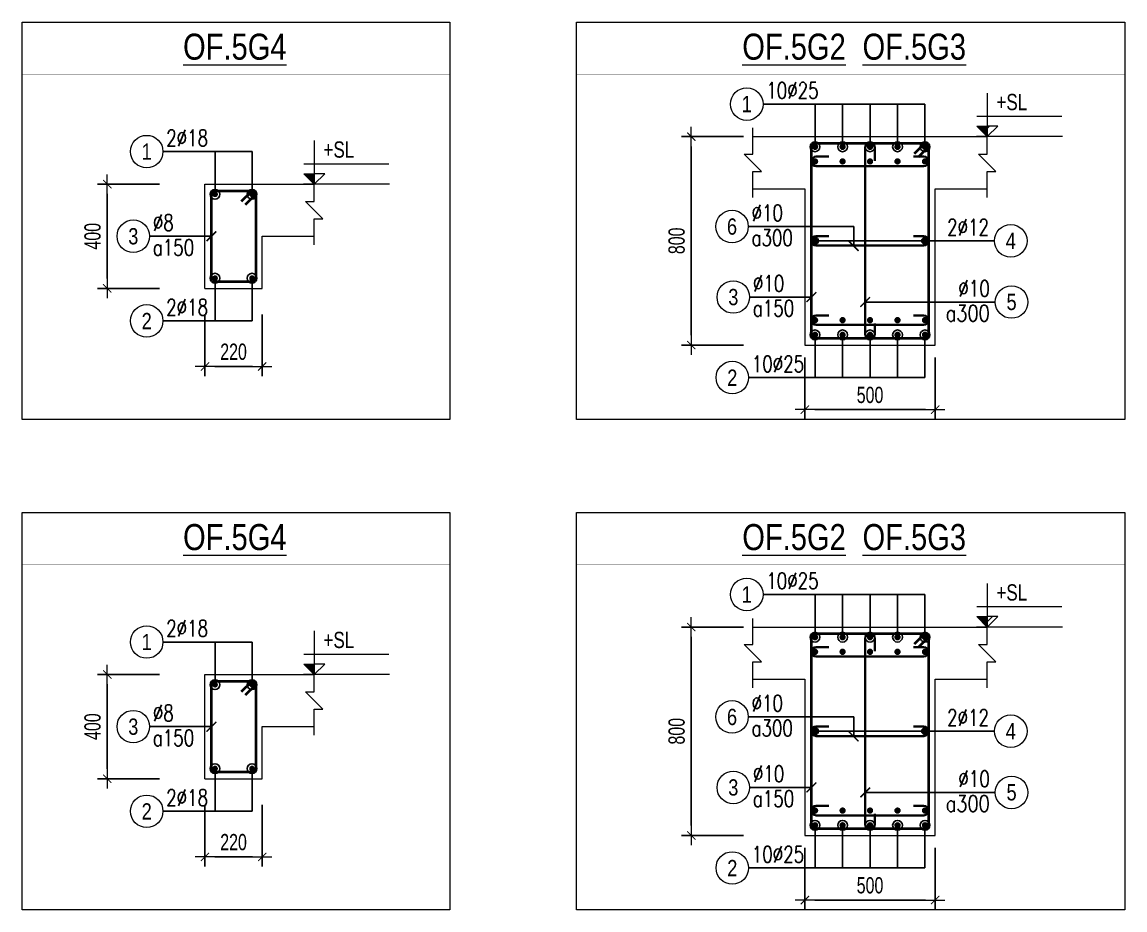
# Model space of a CAD drawing. Header units: millimetres. Extents: x 0 to 256521, y -18667 to 27271.
# Drawn here: x 233974 to 238209, y 3105 to 6514 of the extents above; entities that cross this region are included whole.
import ezdxf
from ezdxf.enums import TextEntityAlignment as Align

# ---------------------------------------------------------------- set-up
doc = ezdxf.new("R2010")
doc.units = ezdxf.units.MM
doc.layers.get('0').update_dxf_attribs({"lineweight": 20})
doc.layers.get('Defpoints').update_dxf_attribs({"color": 151, "lineweight": 9})
for name, color, linetype, lineweight in [('NDC_S_ANNO', 7, 'Continuous', 20), ('NDC_S_CONTINUOUS', 3, 'Continuous', 20), ('NDC_S_DIM', 1, 'Continuous', 15), ('NDC_S_REBAR', 4, 'Continuous', 35), ('NDC_S_STIRRUP', 4, 'Continuous', 40), ('NDC_S_TEXT SYMBOL', 7, 'Continuous', 20), ('NDC_S_THIN LINE', 8, 'Continuous', 9), ('NDC_S_VN TEXT', 7, 'Continuous', 20), ('NDC_Table', 3, 'Continuous', 20)]:
    doc.layers.add(name, color=color, linetype=linetype, lineweight=lineweight)
doc.styles.add('ARIAL', font='arial.ttf', dxfattribs={"width": 0.8})
doc.styles.add('NDC_ANNO', font='', dxfattribs={"width": 0.8})
doc.styles.add('NDC_DIM', font='', dxfattribs={"width": 0.75})
doc.styles.add('NDC_EN TXT', font='romans.shx', dxfattribs={"width": 0.8})
doc.styles.get('NDC_ANNO').set_extended_font_data('Dotum')
doc.styles.get('NDC_DIM').set_extended_font_data('Dotum')
doc.dimstyles.new('NDC_dim_25', dxfattribs={"dimscale": 25, "dimtxt": 2.5, "dimasz": 1.5, "dimexe": 1.5, "dimexo": 2.5, "dimgap": 1, "dimtad": 1, "dimdec": 0, "dimzin": 0, "dimdsep": 46, "dimtxsty": 'NDC_DIM', "dimblk": 'DIMMARK', "dimcen": 0.09, "dimdle": 1.2, "dimclrd": 1, "dimclre": 1, "dimclrt": 3, "dimadec": 0, "dimazin": 0, "dimtfac": 1, "dimtdec": 0, "dimtix": 1, "dimtofl": 0, "dimtmove": 0, "dimatfit": 3, "dimfxl": 8, "dimfxlon": 1, "dimtolj": 1, "dimtzin": 0, "dimarcsym": 0})

# ---------------------------------------------------------------- blocks, each defined once
blk = doc.blocks.new('kata_block_TD')
at = {"color": 6, "linetype": 'ByBlock', "lineweight": -2, "style": 'ARIAL', "width": 0.8}
blk.add_attdef('SECTDET2', text='', height=5, dxfattribs=at).set_placement((0, 7.970649532882817), align=Align.CENTER)
at = {"color": 0, "linetype": 'ByBlock', "lineweight": -2, "style": 'ARIAL', "width": 0.8}
blk.add_attdef('SECTDET1', text='', height=5, dxfattribs=at).set_placement((0, 1.470649532882817), align=Align.CENTER)
at = {"color": 3, "lineweight": 25, "style": 'ARIAL', "width": 0.8}
blk.add_attdef('SSCALE', text='', height=2.5, dxfattribs=at).set_placement((0, -3.998868953555331), align=Align.CENTER)
blk = doc.blocks.new('kata_block_CT')
at = {"layer": 'NDC_S_ANNO'}
blk.add_hatch(color=3, dxfattribs=at).paths.add_polyline_path([(0, 1.596954857557648), (-1.612010908633238, 1.596954857557648), (0, 0)])
at = {"layer": 'NDC_S_ANNO', "ltscale": 50}
h = blk.add_hatch(dxfattribs=at)
h.set_pattern_fill('ANSI31', color=256, scale=1.406250541793835, style=0)
h.set_pattern_definition([(45.00000000000001, (0, 5.456968210637569e-12), (-3.157122508925224, 3.157122508925225), [])])
h.paths.add_polyline_path([(0, 1.596954857557648), (0, 0), (1.612010908924276, 1.596954857557648)])
for p, q in [((-1.592704896858777, 3.140833880479477), (11.46947077315417, 3.140833880479477)), ((11.56125648126181, 5.456968210637569e-12), (-1.63869572513795, 5.456968210637569e-12))]:
    blk.add_line(p, q, dxfattribs=at)
for points in [[(0, 6.69495074864426), (0, 0)], [(0, 0), (-1.612010908924276, 1.596954857557648), (0, 1.596954857557648)], [(0, 0), (1.612010908924276, 1.596954857557648), (0, 1.596954857557648)]]:
    blk.add_lwpolyline(points, dxfattribs=at)
at = {"layer": 'NDC_S_ANNO', "color": 8, "ltscale": 50}
blk.add_lwpolyline([(0, 0), (-1.612010908633238, 1.596954857557648), (0, 1.596954857557648)], dxfattribs=at)
at = {"layer": 'NDC_S_TEXT SYMBOL', "color": 3, "style": 'NDC_ANNO', "width": 0.8}
blk.add_attdef('CT', (1.409564409346785, 4.068271311703938), '', height=2.5, dxfattribs=at)
blk = doc.blocks.new('DIMMARK')
at = {"layer": 'NDC_S_DIM', "color": 1}
blk.add_line((-1.5, 0), (1, 0), dxfattribs=at)
at = {"layer": 'NDC_S_DIM', "color": 2, "const_width": 0.1}
blk.add_lwpolyline([(-0.4242640687119285, -0.4242640687119285), (0.4242640687119285, 0.4242640687119285)], dxfattribs=at)
blk = doc.blocks.new('*D318')
at = {"layer": 'Defpoints', "color": 0, "transparency": 16777216}
for p in [(234676.1100137378, 5491.513266220688), (234896.1100137378, 5491.513266220688), (234896.1100137378, 5191.513266220688)]:
    blk.add_point(p, dxfattribs=at)
at = {"layer": 'NDC_S_DIM', "color": 1, "lineweight": -2, "transparency": 16777216}
for p, q in [((234676.1100137378, 5391.513266220688), (234676.1100137378, 5154.013266220688)), ((234896.1100137378, 5391.513266220688), (234896.1100137378, 5154.013266220688)), ((234713.6100137378, 5191.513266220688), (234858.6100137378, 5191.513266220688))]:
    blk.add_line(p, q, dxfattribs=at)
at = {"layer": 'NDC_S_DIM', "color": 1, "lineweight": -2, "transparency": 16777216, "xscale": 37.5, "yscale": 37.5, "zscale": 37.5, "rotation": 180}
blk.add_blockref('DIMMARK', (234676.1100137378, 5191.513266220688), dxfattribs=at)
at = {"layer": 'NDC_S_DIM', "color": 1, "lineweight": -2, "transparency": 16777216, "xscale": 37.5, "yscale": 37.5, "zscale": 37.5}
blk.add_blockref('DIMMARK', (234896.1100137378, 5191.513266220688), dxfattribs=at)
at = {"layer": 'NDC_S_DIM', "color": 3, "transparency": 16777216, "insert": (234786.1100137378, 5247.80566784891), "char_height": 62.5, "attachment_point": 5, "style": 'NDC_DIM'}
blk.add_mtext('\\A1;220', dxfattribs=at)
blk = doc.blocks.new('*D319')
at = {"layer": 'Defpoints', "color": 0, "transparency": 16777216}
for p in [(234676.1100137379, 5891.51326622069), (234301.110013739, 5491.51326622069), (234676.1100137379, 5491.51326622069)]:
    blk.add_point(p, dxfattribs=at)
at = {"layer": 'NDC_S_DIM', "color": 1, "lineweight": -2, "transparency": 16777216}
for p, q in [((234501.110013739, 5891.51326622069), (234263.610013739, 5891.51326622069)), ((234301.110013739, 5854.01326622069), (234301.110013739, 5529.01326622069)), ((234501.110013739, 5491.51326622069), (234263.610013739, 5491.51326622069))]:
    blk.add_line(p, q, dxfattribs=at)
at = {"layer": 'NDC_S_DIM', "color": 1, "lineweight": -2, "transparency": 16777216, "xscale": 37.5, "yscale": 37.5, "zscale": 37.5}
for p, rotation in [((234301.110013739, 5891.51326622069), 90), ((234301.110013739, 5491.51326622069), 270)]:
    blk.add_blockref('DIMMARK', p, dxfattribs=dict(at, rotation=rotation))
at = {"layer": 'NDC_S_DIM', "color": 3, "transparency": 16777216, "insert": (234244.8176121108, 5691.513266220622), "char_height": 62.5, "attachment_point": 5, "rotation": 90, "style": 'NDC_DIM'}
blk.add_mtext('\\A1;400', dxfattribs=at)
blk = doc.blocks.new('kata_block_THEP')
at = {"layer": 'NDC_S_REBAR', "color": 0}
for p, q in [((-0.5, 0), (0.5, 0)), ((-0.3535533905960619, 0.353553390592424), (0.3535533905960619, -0.353553390592424)), ((0.3535533905960619, 0.353553390592424), (-0.3535533905960619, -0.353553390592424)), ((0, 0.5), (0, -0.5))]:
    blk.add_line(p, q, dxfattribs=at)
at = {"layer": 'NDC_S_REBAR', "color": 0, "const_width": 0.08333333333333334}
blk.add_lwpolyline([(-0.5, -1.818989403545856e-12, 1), (0.5000000000145519, -1.818989403545856e-12, 1), (-0.5, -1.818989403545856e-12, 1)], format="xyb", dxfattribs=at)
blk = doc.blocks.new('*U212')
blk.add_circle((-2.5, 0), 2.5)
at = {"layer": 'NDC_S_VN TEXT', "color": 3, "style": 'NDC_EN TXT', "width": 0.75}
blk.add_attdef('DK1', (0.5, 0.8455043070534884), '', height=2.5, dxfattribs=at)
at = {"layer": 'NDC_S_VN TEXT', "color": 7, "style": 'ARIAL', "width": 0.8}
blk.add_attdef('SH2', text='', height=2.5, dxfattribs=at).set_placement((-2.5, 0), align=Align.MIDDLE)
blk = doc.blocks.new('*U213')
blk.add_circle((-2.5, 0), 2.5)
at = {"layer": 'NDC_S_VN TEXT', "color": 3, "style": 'NDC_EN TXT', "width": 0.75}
for tag, p in [('DK1', (0.5, 0.8455043070534884)), ('KC1', (0.5, -2.972544307831413))]:
    blk.add_attdef(tag, p, '', height=2.5, dxfattribs=at)
at = {"layer": 'NDC_S_VN TEXT', "color": 7, "style": 'ARIAL', "width": 0.8}
blk.add_attdef('SH2', text='', height=2.5, dxfattribs=at).set_placement((-2.5, 0), align=Align.MIDDLE)
blk = doc.blocks.new('*D320')
at = {"layer": 'Defpoints', "color": 0, "transparency": 16777216}
for p in [(236980.280084882, 5325.757803427986), (237480.280084882, 5325.757803427986), (237480.280084882, 5025.757803427986)]:
    blk.add_point(p, dxfattribs=at)
at = {"layer": 'NDC_S_DIM', "color": 1, "lineweight": -2, "transparency": 16777216}
for p, q in [((236980.280084882, 5225.757803427986), (236980.280084882, 4988.257803427986)), ((237480.280084882, 5225.757803427986), (237480.280084882, 4988.257803427986)), ((237017.780084882, 5025.757803427986), (237442.780084882, 5025.757803427986))]:
    blk.add_line(p, q, dxfattribs=at)
at = {"layer": 'NDC_S_DIM', "color": 1, "lineweight": -2, "transparency": 16777216, "xscale": 37.5, "yscale": 37.5, "zscale": 37.5, "rotation": 180}
blk.add_blockref('DIMMARK', (236980.280084882, 5025.757803427986), dxfattribs=at)
at = {"layer": 'NDC_S_DIM', "color": 1, "lineweight": -2, "transparency": 16777216, "xscale": 37.5, "yscale": 37.5, "zscale": 37.5}
blk.add_blockref('DIMMARK', (237480.280084882, 5025.757803427986), dxfattribs=at)
at = {"layer": 'NDC_S_DIM', "color": 3, "transparency": 16777216, "insert": (237230.280084882, 5082.050205056208), "char_height": 62.5, "attachment_point": 5, "style": 'NDC_DIM'}
blk.add_mtext('\\A1;500', dxfattribs=at)
blk = doc.blocks.new('*D321')
at = {"layer": 'Defpoints', "color": 0, "transparency": 16777216}
for p in [(237049.9532094265, 6073.933527833201), (236543.9532094274, 5273.933527833201), (237049.9532094265, 5273.933527833201)]:
    blk.add_point(p, dxfattribs=at)
at = {"layer": 'NDC_S_DIM', "color": 1, "lineweight": -2, "transparency": 16777216}
for p, q in [((236743.9532094274, 6073.933527833201), (236506.4532094274, 6073.933527833201)), ((236543.9532094274, 6036.433527833201), (236543.9532094274, 5311.433527833201)), ((236743.9532094274, 5273.933527833201), (236506.4532094274, 5273.933527833201))]:
    blk.add_line(p, q, dxfattribs=at)
at = {"layer": 'NDC_S_DIM', "color": 1, "lineweight": -2, "transparency": 16777216, "xscale": 37.5, "yscale": 37.5, "zscale": 37.5}
for p, rotation in [((236543.9532094274, 6073.933527833201), 90), ((236543.9532094274, 5273.933527833201), 270)]:
    blk.add_blockref('DIMMARK', p, dxfattribs=dict(at, rotation=rotation))
at = {"layer": 'NDC_S_DIM', "color": 3, "transparency": 16777216, "insert": (236487.6608077991, 5673.933527833133), "char_height": 62.5, "attachment_point": 5, "rotation": 90, "style": 'NDC_DIM'}
blk.add_mtext('\\A1;800', dxfattribs=at)
blk = doc.blocks.new('*U209')
blk.add_circle((2.5, 0), 2.5)
at = {"layer": 'NDC_S_VN TEXT', "color": 3, "style": 'NDC_EN TXT', "width": 0.75}
blk.add_attdef('DK2', text='', height=2.5, dxfattribs=at).set_placement((-0.85, 0.8455043070534884), align=Align.RIGHT)
at = {"layer": 'NDC_S_VN TEXT', "color": 7, "style": 'ARIAL', "width": 0.8}
blk.add_attdef('SH3', text='', height=2.5, dxfattribs=at).set_placement((2.5, 0), align=Align.MIDDLE)
blk = doc.blocks.new('*U307')
blk.add_circle((2.5, 0), 2.5)
at = {"layer": 'NDC_S_VN TEXT', "color": 3, "style": 'NDC_EN TXT'}
for tag, width, p in [('DK2', 0.75, (-0.85, 0.8455043070534884)), ('KC2', 0.8, (-0.85, -2.972544307831413))]:
    blk.add_attdef(tag, text='', height=2.5, dxfattribs=dict(at, width=width)).set_placement(p, align=Align.RIGHT)
at = {"layer": 'NDC_S_VN TEXT', "color": 7, "style": 'ARIAL', "width": 0.8}
blk.add_attdef('SH3', text='', height=2.5, dxfattribs=at).set_placement((2.5, 0), align=Align.MIDDLE)
blk = doc.blocks.new('*D322')
at = {"layer": 'Defpoints', "color": 0, "transparency": 16777216}
for p in [(234676.1100137377, 3608.694026511128), (234896.1100137377, 3608.694026511128), (234896.1100137377, 3308.694026511128)]:
    blk.add_point(p, dxfattribs=at)
at = {"layer": 'NDC_S_DIM', "color": 1, "lineweight": -2, "transparency": 16777216}
for p, q in [((234676.1100137377, 3508.694026511128), (234676.1100137377, 3271.194026511128)), ((234896.1100137377, 3508.694026511128), (234896.1100137377, 3271.194026511128)), ((234713.6100137377, 3308.694026511128), (234858.6100137377, 3308.694026511128))]:
    blk.add_line(p, q, dxfattribs=at)
at = {"layer": 'NDC_S_DIM', "color": 1, "lineweight": -2, "transparency": 16777216, "xscale": 37.5, "yscale": 37.5, "zscale": 37.5, "rotation": 180}
blk.add_blockref('DIMMARK', (234676.1100137377, 3308.694026511128), dxfattribs=at)
at = {"layer": 'NDC_S_DIM', "color": 1, "lineweight": -2, "transparency": 16777216, "xscale": 37.5, "yscale": 37.5, "zscale": 37.5}
blk.add_blockref('DIMMARK', (234896.1100137377, 3308.694026511128), dxfattribs=at)
at = {"layer": 'NDC_S_DIM', "color": 3, "transparency": 16777216, "insert": (234786.1100137377, 3364.986428139351), "char_height": 62.5, "attachment_point": 5, "style": 'NDC_DIM'}
blk.add_mtext('\\A1;220', dxfattribs=at)
blk = doc.blocks.new('*D323')
at = {"layer": 'Defpoints', "color": 0, "transparency": 16777216}
for p in [(234676.1100137378, 4008.69402651113), (234301.1100137392, 3608.694026511129), (234676.1100137378, 3608.69402651113)]:
    blk.add_point(p, dxfattribs=at)
at = {"layer": 'NDC_S_DIM', "color": 1, "lineweight": -2, "transparency": 16777216}
for p, q in [((234501.1100137392, 4008.69402651113), (234263.6100137392, 4008.694026511129)), ((234301.1100137392, 3971.194026511129), (234301.1100137392, 3646.194026511129)), ((234501.1100137392, 3608.69402651113), (234263.6100137392, 3608.694026511129))]:
    blk.add_line(p, q, dxfattribs=at)
at = {"layer": 'NDC_S_DIM', "color": 1, "lineweight": -2, "transparency": 16777216, "xscale": 37.5, "yscale": 37.5, "zscale": 37.5}
for p, rotation in [((234301.1100137392, 4008.694026511129), 90), ((234301.1100137392, 3608.694026511129), 270)]:
    blk.add_blockref('DIMMARK', p, dxfattribs=dict(at, rotation=rotation))
at = {"layer": 'NDC_S_DIM', "color": 3, "transparency": 16777216, "insert": (234244.8176121109, 3808.694026511062), "char_height": 62.5, "attachment_point": 5, "rotation": 90, "style": 'NDC_DIM'}
blk.add_mtext('\\A1;400', dxfattribs=at)
blk = doc.blocks.new('*D324')
at = {"layer": 'Defpoints', "color": 0, "transparency": 16777216}
for p in [(236980.280084882, 3442.938563718426), (237480.280084882, 3442.938563718426), (237480.280084882, 3142.938563718426)]:
    blk.add_point(p, dxfattribs=at)
at = {"layer": 'NDC_S_DIM', "color": 1, "lineweight": -2, "transparency": 16777216}
for p, q in [((236980.280084882, 3342.938563718426), (236980.280084882, 3105.438563718426)), ((237480.280084882, 3342.938563718426), (237480.280084882, 3105.438563718426)), ((237017.780084882, 3142.938563718426), (237442.780084882, 3142.938563718426))]:
    blk.add_line(p, q, dxfattribs=at)
at = {"layer": 'NDC_S_DIM', "color": 1, "lineweight": -2, "transparency": 16777216, "xscale": 37.5, "yscale": 37.5, "zscale": 37.5, "rotation": 180}
blk.add_blockref('DIMMARK', (236980.280084882, 3142.938563718426), dxfattribs=at)
at = {"layer": 'NDC_S_DIM', "color": 1, "lineweight": -2, "transparency": 16777216, "xscale": 37.5, "yscale": 37.5, "zscale": 37.5}
blk.add_blockref('DIMMARK', (237480.280084882, 3142.938563718426), dxfattribs=at)
at = {"layer": 'NDC_S_DIM', "color": 3, "transparency": 16777216, "insert": (237230.280084882, 3199.230965346649), "char_height": 62.5, "attachment_point": 5, "style": 'NDC_DIM'}
blk.add_mtext('\\A1;500', dxfattribs=at)
blk = doc.blocks.new('*D325')
at = {"layer": 'Defpoints', "color": 0, "transparency": 16777216}
for p in [(237049.9532094264, 4191.114288123641), (236543.9532094276, 3391.114288123641), (237049.9532094264, 3391.114288123641)]:
    blk.add_point(p, dxfattribs=at)
at = {"layer": 'NDC_S_DIM', "color": 1, "lineweight": -2, "transparency": 16777216}
for p, q in [((236743.9532094276, 4191.114288123641), (236506.4532094276, 4191.114288123641)), ((236543.9532094276, 4153.614288123641), (236543.9532094276, 3428.614288123641)), ((236743.9532094276, 3391.114288123641), (236506.4532094276, 3391.114288123641))]:
    blk.add_line(p, q, dxfattribs=at)
at = {"layer": 'NDC_S_DIM', "color": 1, "lineweight": -2, "transparency": 16777216, "xscale": 37.5, "yscale": 37.5, "zscale": 37.5}
for p, rotation in [((236543.9532094276, 4191.114288123641), 90), ((236543.9532094276, 3391.114288123641), 270)]:
    blk.add_blockref('DIMMARK', p, dxfattribs=dict(at, rotation=rotation))
at = {"layer": 'NDC_S_DIM', "color": 3, "transparency": 16777216, "insert": (236487.6608077993, 3791.114288123573), "char_height": 62.5, "attachment_point": 5, "rotation": 90, "style": 'NDC_DIM'}
blk.add_mtext('\\A1;800', dxfattribs=at)

msp = doc.modelspace()

# ---------------------------------------------------------------- linework, layer by layer
at = {"layer": 'NDC_S_CONTINUOUS'}
for points in [[(236780.280084882, 6073.933527833199), (236980.280084882, 6073.933527833199), (236980.280084882, 6073.933527833199), (237480.280084882, 6073.933527833199), (237480.280084882, 6073.933527833199), (237680.280084882, 6073.933527833199)], [(234676.1100137378, 5491.513266220688), (234676.1100137378, 5491.513266220688), (234676.1100137378, 5891.513266220688), (234896.1100137378, 5891.513266220688), (234896.1100137378, 5891.513266220688), (235096.1100137378, 5891.513266220688)], [(236780.280084882, 5873.933527833199), (236980.280084882, 5873.933527833199), (236980.280084882, 5273.933527833199), (237480.280084882, 5273.933527833199), (237480.280084882, 5873.933527833199), (237680.280084882, 5873.933527833199)], [(234676.1100137378, 5491.513266220688), (234676.1100137378, 5491.513266220688), (234676.1100137378, 5491.513266220688), (234896.1100137378, 5491.513266220688), (234896.1100137378, 5691.513266220688), (235096.1100137378, 5691.513266220688)], [(236780.280084882, 4191.114288123639), (236980.280084882, 4191.114288123639), (236980.280084882, 4191.114288123639), (237480.280084882, 4191.114288123639), (237480.280084882, 4191.114288123639), (237680.280084882, 4191.114288123639)], [(234676.1100137377, 3608.694026511128), (234676.1100137377, 3608.694026511128), (234676.1100137377, 4008.694026511128), (234896.1100137377, 4008.694026511128), (234896.1100137377, 4008.694026511128), (235096.1100137377, 4008.694026511128)], [(236780.280084882, 3991.114288123639), (236980.280084882, 3991.114288123639), (236980.280084882, 3391.114288123639), (237480.280084882, 3391.114288123639), (237480.280084882, 3991.114288123639), (237680.280084882, 3991.114288123639)], [(234676.1100137377, 3608.694026511128), (234676.1100137377, 3608.694026511128), (234676.1100137377, 3608.694026511128), (234896.1100137377, 3608.694026511128), (234896.1100137377, 3808.694026511128), (235096.1100137377, 3808.694026511128)]]:
    msp.add_lwpolyline(points, dxfattribs=at)
at = {"layer": 'NDC_S_REBAR'}
for points in [[(237248.712084882, 5981.588837899878), (237248.712084882, 6030.502007709728, 0.9999999999999999), (237211.848084882, 6030.502007709728), (237211.848084882, 5317.365527833258, 0.9999999999999999), (237248.712084882, 5317.365527833258), (237248.712084882, 5356.622418842074, -0.414213562)], [(237072.6252546919, 5997.308004436228), (237023.712084882, 5997.308004436228, 0.9999999999999999), (237023.712084882, 5960.444004436168), (237436.848084882, 5960.444004436168, 0.9999999999999999), (237436.848084882, 5997.308004436228), (237397.5911938732, 5997.308004436228, -0.414213562)], [(237072.6252546919, 5692.3655278332), (237023.712084882, 5692.3655278332, 0.9999999999999999), (237023.712084882, 5655.50152783314), (237436.848084882, 5655.50152783314, 0.9999999999999999), (237436.848084882, 5692.3655278332), (237397.5911938732, 5692.3655278332, -0.414213562)], [(237072.6252546919, 5387.865835309464), (237023.712084882, 5387.865835309464, 0.9999999999999999), (237023.712084882, 5351.001835309405), (237436.848084882, 5351.001835309405, 0.9999999999999999), (237436.848084882, 5387.865835309464), (237397.5911938732, 5387.865835309464, -0.414213562)], [(237248.712084882, 4098.769598190318), (237248.712084882, 4147.682768000168, 0.9999999999999999), (237211.8480848819, 4147.682768000168), (237211.8480848819, 3434.546288123698, 0.9999999999999999), (237248.712084882, 3434.546288123698), (237248.712084882, 3473.803179132514, -0.414213562)], [(237072.6252546918, 4114.488764726668), (237023.712084882, 4114.488764726668, 0.9999999999999999), (237023.712084882, 4077.624764726608), (237436.8480848819, 4077.624764726608, 0.9999999999999999), (237436.8480848819, 4114.488764726668), (237397.5911938731, 4114.488764726668, -0.414213562)], [(237072.6252546918, 3809.54628812364), (237023.712084882, 3809.54628812364, 0.9999999999999999), (237023.712084882, 3772.68228812358), (237436.8480848819, 3772.68228812358, 0.9999999999999999), (237436.8480848819, 3809.54628812364), (237397.5911938731, 3809.54628812364, -0.414213562)], [(237072.6252546918, 3505.046595599904), (237023.712084882, 3505.046595599904, 0.9999999999999999), (237023.712084882, 3468.182595599845), (237436.8480848819, 3468.182595599845, 0.9999999999999999), (237436.8480848819, 3505.046595599904), (237397.5911938731, 3505.046595599904, -0.414213562)]]:
    msp.add_lwpolyline(points, format="xyb", dxfattribs=at)
at = {"layer": 'NDC_S_STIRRUP'}
for points in [[(237401.280084882, 6008.933527833199), (237441.280084882, 6048.933527833199, -0.414213562), (237455.280084882, 6034.933527833199), (237455.280084882, 5312.933527833199, -0.414213562), (237441.280084882, 5298.933527833199), (237019.280084882, 5298.933527833199, -0.414213562), (237005.280084882, 5312.933527833199), (237005.280084882, 6034.933527833199, -0.414213562), (237019.280084882, 6048.933527833199), (237441.280084882, 6048.933527833199, -0.414213562), (237455.280084882, 6034.933527833199), (237415.280084882, 5994.933527833199)], [(234817.1100137378, 5826.513266220688), (234857.1100137378, 5866.513266220688, -0.414213562), (234871.1100137378, 5852.513266220688), (234871.1100137378, 5530.513266220688, -0.414213562), (234857.1100137378, 5516.513266220688), (234715.1100137378, 5516.513266220688, -0.414213562), (234701.1100137378, 5530.513266220688), (234701.1100137378, 5852.513266220688, -0.414213562), (234715.1100137378, 5866.513266220688), (234857.1100137378, 5866.513266220688, -0.414213562), (234871.1100137378, 5852.513266220688), (234831.1100137378, 5812.513266220688)], [(237401.280084882, 4126.114288123639), (237441.280084882, 4166.114288123639, -0.414213562), (237455.280084882, 4152.114288123639), (237455.280084882, 3430.114288123639, -0.414213562), (237441.280084882, 3416.114288123639), (237019.280084882, 3416.114288123639, -0.414213562), (237005.280084882, 3430.114288123639), (237005.280084882, 4152.114288123639, -0.414213562), (237019.280084882, 4166.114288123639), (237441.280084882, 4166.114288123639, -0.414213562), (237455.280084882, 4152.114288123639), (237415.280084882, 4112.114288123639)], [(234817.1100137377, 3943.694026511128), (234857.1100137377, 3983.694026511128, -0.414213562), (234871.1100137377, 3969.694026511128), (234871.1100137377, 3647.694026511128, -0.414213562), (234857.1100137377, 3633.694026511128), (234715.1100137377, 3633.694026511128, -0.414213562), (234701.1100137377, 3647.694026511128), (234701.1100137377, 3969.694026511128, -0.414213562), (234715.1100137377, 3983.694026511128), (234857.1100137377, 3983.694026511128, -0.414213562), (234871.1100137377, 3969.694026511128), (234831.1100137377, 3929.694026511128)]]:
    msp.add_lwpolyline(points, format="xyb", dxfattribs=at)
at = {"layer": 'NDC_S_THIN LINE'}
for points in [[(236780.280084882, 5840.600194499856), (236780.280084882, 5940.600194499856), (236813.6134182154, 5940.600194499856), (236746.9467515487, 6007.266861166542), (236780.280084882, 6007.266861166542), (236780.280084882, 6107.266861166542)], [(237680.280084882, 5840.600194499856), (237680.280084882, 5940.600194499856), (237713.6134182154, 5940.600194499856), (237646.9467515487, 6007.266861166542), (237680.280084882, 6007.266861166542), (237680.280084882, 6107.266861166542)], [(235096.1100137378, 5658.179932887345), (235096.1100137378, 5758.179932887345), (235129.4433470711, 5758.179932887345), (235062.7766804044, 5824.846599554031), (235096.1100137378, 5824.846599554031), (235096.1100137378, 5924.846599554031)], [(236780.280084882, 3957.780954790296), (236780.280084882, 4057.780954790296), (236813.6134182153, 4057.780954790296), (236746.9467515486, 4124.447621456982), (236780.280084882, 4124.447621456982), (236780.280084882, 4224.447621456982)], [(237680.280084882, 3957.780954790296), (237680.280084882, 4057.780954790296), (237713.6134182153, 4057.780954790296), (237646.9467515486, 4124.447621456982), (237680.280084882, 4124.447621456982), (237680.280084882, 4224.447621456982)], [(235096.1100137377, 3775.360693177785), (235096.1100137377, 3875.360693177785), (235129.4433470711, 3875.360693177785), (235062.7766804044, 3942.027359844471), (235096.1100137377, 3942.027359844471), (235096.1100137377, 4042.027359844471)]]:
    msp.add_lwpolyline(points, dxfattribs=at)
at = {"layer": 'NDC_Table'}
for points in [[(233974.2068044119, 6513.921980404192), (235616.1682294316, 6513.921980404192), (235616.1682294316, 4987.788285982607), (233974.2068044119, 4987.788285982607)], [(236102.4630651097, 6513.921980404192), (238208.8977626839, 6513.921980404192), (238208.8977626839, 4987.788285982607), (236102.4630651097, 4987.788285982607)], [(233974.2068044119, 4631.102740694632), (235616.1682294315, 4631.102740694632), (235616.1682294315, 3104.969046273047), (233974.2068044119, 3104.969046273047)], [(236102.4630651096, 4631.102740694632), (238208.8977626838, 4631.102740694632), (238208.8977626838, 3104.969046273047), (236102.4630651096, 3104.969046273047)]]:
    msp.add_lwpolyline(points, close=True, dxfattribs=at)
at = {"layer": 'NDC_Table', "const_width": 0.5}
for points in [[(233974.2068044119, 6313.921980404192), (235616.1682294314, 6313.921980404505)], [(236102.4630651097, 6313.921980404192), (238208.8977626837, 6313.921980404505)], [(233974.2068044119, 4431.102740694632), (235616.1682294314, 4431.102740694945)], [(236102.4630651096, 4431.102740694632), (238208.8977626837, 4431.102740694945)]]:
    msp.add_lwpolyline(points, dxfattribs=at)

# ---------------------------------------------------------------- block references
at = {"layer": 'NDC_S_REBAR'}
for p, xscale, yscale, zscale in [((237019.280084882, 6034.933527833199), 22, 22, 22), ((237441.280084882, 6034.933527833199), 22, 22, 22), ((237019.280084882, 5978.876004436227), 22, 22, 22), ((237441.280084882, 5978.876004436227), 22, 22, 22), ((234857.1100137378, 5852.513266220688), 20, 20, 20), ((237019.280084882, 5673.933527833199), 22, 22, 22), ((237441.280084882, 5673.933527833199), 22, 22, 22), ((234857.1100137378, 5530.513266220688), 20, 20, 20), ((237019.280084882, 5369.433835309464), 22, 22, 22), ((237124.780084882, 5369.433835309464), 22, 22, 22), ((237230.280084882, 5369.433835309464), 22, 22, 22), ((237335.780084882, 5369.433835309464), 22, 22, 22), ((237441.280084882, 5369.433835309464), 22, 22, 22), ((237019.280084882, 5312.933527833199), 22, 22, 22), ((237124.780084882, 5312.933527833199), 22, 22, 22), ((237230.280084882, 5312.933527833199), 22, 22, 22), ((237335.780084882, 5312.933527833199), 22, 22, 22), ((237441.280084882, 5312.933527833199), 22, 22, 22), ((237019.280084882, 4152.114288123639), 22, 22, 22), ((237441.280084882, 4152.114288123639), 22, 22, 22), ((237019.280084882, 4096.056764726667), 22, 22, 22), ((237441.280084882, 4096.056764726667), 22, 22, 22), ((234857.1100137377, 3969.694026511128), 20, 20, 20), ((237019.280084882, 3791.114288123639), 22, 22, 22), ((237441.280084882, 3791.114288123639), 22, 22, 22), ((234857.1100137377, 3647.694026511128), 20, 20, 20), ((237019.280084882, 3486.614595599904), 22, 22, 22), ((237124.780084882, 3486.614595599904), 22, 22, 22), ((237230.280084882, 3486.614595599904), 22, 22, 22), ((237335.780084882, 3486.614595599904), 22, 22, 22), ((237441.280084882, 3486.614595599904), 22, 22, 22), ((237019.280084882, 3430.114288123639), 22, 22, 22), ((237124.780084882, 3430.114288123639), 22, 22, 22), ((237230.280084882, 3430.114288123639), 22, 22, 22), ((237335.780084882, 3430.114288123639), 22, 22, 22), ((237441.280084882, 3430.114288123639), 22, 22, 22)]:
    msp.add_blockref('kata_block_THEP', p, dxfattribs=dict(at, xscale=xscale, yscale=yscale, zscale=zscale))
at = {"layer": 'NDC_S_REBAR', "xscale": -22, "yscale": 22, "zscale": 22, "rotation": 180}
for p in [(237124.780084882, 6034.933527833199), (237230.280084882, 6034.933527833199), (237335.780084882, 6034.933527833199), (237124.780084882, 5978.876004436227), (237230.280084882, 5978.876004436227), (237335.780084882, 5978.876004436227), (237124.780084882, 4152.114288123639), (237230.280084882, 4152.114288123639), (237335.780084882, 4152.114288123639), (237124.780084882, 4096.056764726667), (237230.280084882, 4096.056764726667), (237335.780084882, 4096.056764726667)]:
    msp.add_blockref('kata_block_THEP', p, dxfattribs=at)
at = {"layer": 'NDC_S_REBAR', "color": 3, "xscale": 20, "yscale": 20, "zscale": 20}
for p in [(234715.1100137378, 5852.513266220688), (234715.1100137378, 5530.513266220688), (234715.1100137377, 3969.694026511128), (234715.1100137377, 3647.694026511128)]:
    msp.add_blockref('kata_block_THEP', p, dxfattribs=at)
at = {"layer": 'NDC_S_THIN LINE', "xscale": 25, "yscale": 25, "zscale": 25}
for name, p, values in [('*U212', (236819.280084882, 6198.933527833199), {'SH2': '1', 'DK1': '10%%c25'}), ('*U212', (234515.1100137378, 6016.513266220688), {'SH2': '1', 'DK1': '2%%c18'}), ('*U213', (236762.780084882, 5728.933527833199), {'SH2': '6', 'DK1': '%%c10', 'KC1': 'a300'}), ('*U213', (234463.6100137378, 5691.513266220688), {'SH2': '3', 'DK1': '%%c8', 'KC1': 'a150'}), ('*U209', (237708.1703286796, 5673.933527833199), {'SH3': '4', 'DK2': '2%%c12'}), ('*U213', (236767.780084882, 5458.112857223633), {'SH2': '3', 'DK1': '%%c10', 'KC1': 'a150'}), ('*U307', (237711.3362837463, 5439.017264946421), {'SH3': '5', 'DK2': '%%c10', 'KC2': 'a300'}), ('*U212', (234515.1100137378, 5366.513266220688), {'SH2': '2', 'DK1': '2%%c18'}), ('*U212', (236763.8216370336, 5148.933527833199), {'SH2': '2', 'DK1': '10%%c25'}), ('*U212', (236819.280084882, 4316.114288123639), {'SH2': '1', 'DK1': '10%%c25'}), ('*U212', (234515.1100137377, 4133.694026511128), {'SH2': '1', 'DK1': '2%%c18'}), ('*U213', (236762.780084882, 3846.114288123639), {'SH2': '6', 'DK1': '%%c10', 'KC1': 'a300'}), ('*U213', (234463.6100137377, 3808.694026511128), {'SH2': '3', 'DK1': '%%c8', 'KC1': 'a150'}), ('*U209', (237708.1703286795, 3791.114288123639), {'SH3': '4', 'DK2': '2%%c12'}), ('*U213', (236767.780084882, 3575.293617514073), {'SH2': '3', 'DK1': '%%c10', 'KC1': 'a150'}), ('*U307', (237711.3362837462, 3556.198025236861), {'SH3': '5', 'DK2': '%%c10', 'KC2': 'a300'}), ('*U212', (234515.1100137377, 3483.694026511128), {'SH2': '2', 'DK1': '2%%c18'}), ('*U212', (236763.8216370335, 3266.114288123639), {'SH2': '2', 'DK1': '10%%c25'})]:
    msp.add_blockref(name, p, dxfattribs=at).add_auto_attribs(values)
at = {"layer": 'NDC_S_VN TEXT'}
ref = msp.add_blockref('kata_block_TD', (234790.8849397543, 6340.00898783878), dxfattribs=dict(at, xscale=20, yscale=20, zscale=20))
ref.add_attrib('SECTDET1', '%%uOF.5G4', dxfattribs={"layer": '0', "color": 0, "linetype": 'ByBlock', "lineweight": -2, "height": 100, "style": 'ARIAL', "width": 0.8}).set_placement((234790.8849397543, 6369.421978496422), align=Align.CENTER)
ref = msp.add_blockref('kata_block_TD', (236938.4420403932, 6340.008987838749), dxfattribs=dict(at, xscale=20, yscale=20, zscale=20))
ref.add_attrib('SECTDET1', '%%uOF.5G2', dxfattribs={"layer": '0', "color": 0, "linetype": 'ByBlock', "lineweight": -2, "height": 100, "style": 'ARIAL', "width": 0.8}).set_placement((236938.4420403932, 6369.42197849642), align=Align.CENTER)
ref = msp.add_blockref('kata_block_TD', (237400.1949148979, 6340.008987838749), dxfattribs=dict(at, xscale=20, yscale=20, zscale=20))
ref.add_attrib('SECTDET1', '%%uOF.5G3', dxfattribs={"layer": '0', "color": 0, "linetype": 'ByBlock', "lineweight": -2, "height": 100, "style": 'ARIAL', "width": 0.8}).set_placement((237400.1949148979, 6369.42197849642), align=Align.CENTER)
at = {"layer": 'NDC_S_VN TEXT', "xscale": 25, "yscale": 25, "zscale": 25}
for p in [(237680.280084882, 6073.933527833199), (235096.1100137378, 5891.513266220688), (237680.280084882, 4191.114288123639), (235096.1100137377, 4008.694026511128)]:
    msp.add_blockref('kata_block_CT', p, dxfattribs=at).add_auto_attribs({'CT': '+SL'})
at = {"layer": 'NDC_S_VN TEXT'}
ref = msp.add_blockref('kata_block_TD', (234790.8849397543, 4457.18974812922), dxfattribs=dict(at, xscale=20, yscale=20, zscale=20))
ref.add_attrib('SECTDET1', '%%uOF.5G4', dxfattribs={"layer": '0', "color": 0, "linetype": 'ByBlock', "lineweight": -2, "height": 100, "style": 'ARIAL', "width": 0.8}).set_placement((234790.8849397543, 4486.602738786862), align=Align.CENTER)
ref = msp.add_blockref('kata_block_TD', (236938.4420403931, 4457.189748129189), dxfattribs=dict(at, xscale=20, yscale=20, zscale=20))
ref.add_attrib('SECTDET1', '%%uOF.5G2', dxfattribs={"layer": '0', "color": 0, "linetype": 'ByBlock', "lineweight": -2, "height": 100, "style": 'ARIAL', "width": 0.8}).set_placement((236938.4420403931, 4486.60273878686), align=Align.CENTER)
ref = msp.add_blockref('kata_block_TD', (237400.1949148979, 4457.189748129189), dxfattribs=dict(at, xscale=20, yscale=20, zscale=20))
ref.add_attrib('SECTDET1', '%%uOF.5G3', dxfattribs={"layer": '0', "color": 0, "linetype": 'ByBlock', "lineweight": -2, "height": 100, "style": 'ARIAL', "width": 0.8}).set_placement((237400.1949148979, 4486.60273878686), align=Align.CENTER)

# ---------------------------------------------------------------- dimensions: what is measured, and where the dimension line sits
at = {"layer": 'NDC_S_DIM'}
for base, p1, p2, picture, middle in [((236543.9532094274, 5273.933527833201), (237049.9532094263, 6073.933527833199), (237049.9532094263, 5273.933527833199), '*D321', (236487.6608077991, 5673.933527833133)), ((234301.110013739, 5491.51326622069), (234676.1100137378, 5891.513266220688), (234676.1100137378, 5491.513266220688), '*D319', (234244.8176121108, 5691.513266220622)), ((236543.9532094276, 3391.114288123641), (237049.9532094263, 4191.114288123639), (237049.9532094263, 3391.114288123639), '*D325', (236487.6608077993, 3791.114288123573)), ((234301.1100137392, 3608.694026511129), (234676.1100137377, 4008.694026511128), (234676.1100137377, 3608.694026511128), '*D323', (234244.8176121109, 3808.694026511062))]:
    dim = msp.add_linear_dim(base=base, p1=p1, p2=p2, angle=270, dimstyle='NDC_dim_25', dxfattribs=at)
    dim.commit()
    dim.dimension.update_dxf_attribs({"geometry": picture, "text_midpoint": middle})
for base, p1, p2, picture, middle in [((234896.1100137378, 5191.513266220688), (234676.1100137378, 5491.513266220688), (234896.1100137378, 5491.513266220688), '*D318', (234786.1100137378, 5247.80566784891)), ((237480.280084882, 5025.757803427986), (236980.280084882, 5325.757803427986), (237480.280084882, 5325.757803427986), '*D320', (237230.280084882, 5082.050205056208)), ((234896.1100137377, 3308.694026511128), (234676.1100137377, 3608.694026511128), (234896.1100137377, 3608.694026511128), '*D322', (234786.1100137377, 3364.986428139351)), ((237480.280084882, 3142.938563718426), (236980.280084882, 3442.938563718426), (237480.280084882, 3442.938563718426), '*D324', (237230.280084882, 3199.230965346649))]:
    dim = msp.add_linear_dim(base=base, p1=p1, p2=p2, dimstyle='NDC_dim_25', dxfattribs=at)
    dim.commit()
    dim.dimension.update_dxf_attribs({"geometry": picture, "text_midpoint": middle})

# ---------------------------------------------------------------- leaders
at = {"layer": 'NDC_S_THIN LINE'}
for points, override in [([(237019.280084882, 6034.933527833199), (237019.280084882, 6198.933527833199), (236819.280084882, 6198.933527833199)], {"dimldrblk": 'DotBlank'}), ([(237124.780084882, 6034.933527833199), (237124.780084882, 6198.933527833199), (236819.280084882, 6198.933527833199)], {"dimldrblk": 'DotBlank'}), ([(237230.2800848822, 6034.933527833228), (237230.2800848822, 6198.933527833228), (236819.280084882, 6198.933527833199)], {"dimldrblk": 'DotBlank'}), ([(237335.7800848822, 6034.933527833228), (237335.7800848822, 6198.933527833228), (236819.280084882, 6198.933527833199)], {"dimldrblk": 'DotBlank'}), ([(237441.280084882, 6034.933527833199), (237441.280084882, 6198.933527833199), (236819.280084882, 6198.933527833199)], {"dimldrblk": 'DotBlank'}), ([(234715.1100137378, 5852.513266220688), (234715.1100137378, 6016.513266220688), (234515.1100137378, 6016.513266220688)], {"dimldrblk": 'DotBlank'}), ([(234857.1100137378, 5852.513266220688), (234857.1100137378, 6016.513266220688), (234515.1100137378, 6016.513266220688)], {"dimldrblk": 'DotBlank'}), ([(237167.6134182154, 5653.933527833199), (237167.6134182154, 5728.933527833199), (236762.780084882, 5728.933527833199)], {"dimldrblk": 'ArchTick'}), ([(234701.1100137378, 5691.513266220688), (234463.6100137378, 5691.513266220688)], {"dimldrblk": 'ArchTick'}), ([(237019.280084882, 5673.933527833199), (237447.280084882, 5673.933527833199)], {"dimasz": 1, "dimldrblk": 'DotBlank'}), ([(237441.280084882, 5673.933527833199), (237019.280084882, 5673.933527833199)], {"dimasz": 1, "dimldrblk": 'DotBlank'}), ([(237441.280084882, 5673.933527833199), (237708.1703286796, 5673.933527833199)], {"dimldrblk": 'DotSmall'}), ([(234715.1100137378, 5530.513266220688), (234715.1100137378, 5366.513266220688), (234515.1100137378, 5366.513266220688)], {"dimldrblk": 'DotBlank'}), ([(234857.1100137378, 5530.513266220688), (234857.1100137378, 5366.513266220688), (234515.1100137378, 5366.513266220688)], {"dimldrblk": 'DotBlank'}), ([(237005.280084882, 5458.112857223633), (236767.780084882, 5458.112857223633)], {"dimldrblk": 'ArchTick'}), ([(237211.848084882, 5439.017264946421), (237711.3362837463, 5439.017264946421)], {"dimldrblk": 'ArchTick'}), ([(237019.280084882, 5312.933527833199), (237019.280084882, 5148.933527833199), (236763.8216370336, 5148.933527833199)], {"dimldrblk": 'DotBlank'}), ([(237124.780084882, 5312.933527833199), (237124.780084882, 5148.933527833199), (236763.8216370336, 5148.933527833199)], {"dimldrblk": 'DotBlank'}), ([(237230.280084882, 5312.933527833199), (237230.280084882, 5148.933527833199), (236763.8216370336, 5148.933527833199)], {"dimldrblk": 'DotBlank'}), ([(237335.780084882, 5312.933527833199), (237335.780084882, 5148.933527833199), (236763.8216370336, 5148.933527833199)], {"dimldrblk": 'DotBlank'}), ([(237441.280084882, 5312.933527833199), (237441.280084882, 5148.933527833199), (236763.8216370336, 5148.933527833199)], {"dimldrblk": 'DotBlank'}), ([(237019.280084882, 4152.114288123639), (237019.280084882, 4316.114288123639), (236819.280084882, 4316.114288123639)], {"dimldrblk": 'DotBlank'}), ([(237124.780084882, 4152.114288123639), (237124.780084882, 4316.114288123639), (236819.280084882, 4316.114288123639)], {"dimldrblk": 'DotBlank'}), ([(237230.2800848821, 4152.114288123668), (237230.2800848821, 4316.114288123668), (236819.280084882, 4316.114288123639)], {"dimldrblk": 'DotBlank'}), ([(237335.7800848821, 4152.114288123668), (237335.7800848821, 4316.114288123668), (236819.280084882, 4316.114288123639)], {"dimldrblk": 'DotBlank'}), ([(237441.280084882, 4152.114288123639), (237441.280084882, 4316.114288123639), (236819.280084882, 4316.114288123639)], {"dimldrblk": 'DotBlank'}), ([(234715.1100137377, 3969.694026511128), (234715.1100137377, 4133.694026511128), (234515.1100137377, 4133.694026511128)], {"dimldrblk": 'DotBlank'}), ([(234857.1100137377, 3969.694026511128), (234857.1100137377, 4133.694026511128), (234515.1100137377, 4133.694026511128)], {"dimldrblk": 'DotBlank'}), ([(234701.1100137377, 3808.694026511128), (234463.6100137377, 3808.694026511128)], {"dimldrblk": 'ArchTick'}), ([(237167.6134182153, 3771.114288123639), (237167.6134182153, 3846.114288123639), (236762.780084882, 3846.114288123639)], {"dimldrblk": 'ArchTick'}), ([(237019.280084882, 3791.114288123639), (237447.280084882, 3791.114288123639)], {"dimasz": 1, "dimldrblk": 'DotBlank'}), ([(237441.280084882, 3791.114288123639), (237019.280084882, 3791.114288123639)], {"dimasz": 1, "dimldrblk": 'DotBlank'}), ([(237441.280084882, 3791.114288123639), (237708.1703286795, 3791.114288123639)], {"dimldrblk": 'DotSmall'}), ([(234715.1100137377, 3647.694026511128), (234715.1100137377, 3483.694026511128), (234515.1100137377, 3483.694026511128)], {"dimldrblk": 'DotBlank'}), ([(234857.1100137377, 3647.694026511128), (234857.1100137377, 3483.694026511128), (234515.1100137377, 3483.694026511128)], {"dimldrblk": 'DotBlank'}), ([(237005.280084882, 3575.293617514073), (236767.780084882, 3575.293617514073)], {"dimldrblk": 'ArchTick'}), ([(237211.8480848819, 3556.198025236861), (237711.3362837462, 3556.198025236861)], {"dimldrblk": 'ArchTick'}), ([(237019.280084882, 3430.114288123639), (237019.280084882, 3266.114288123639), (236763.8216370335, 3266.114288123639)], {"dimldrblk": 'DotBlank'}), ([(237124.780084882, 3430.114288123639), (237124.780084882, 3266.114288123639), (236763.8216370335, 3266.114288123639)], {"dimldrblk": 'DotBlank'}), ([(237230.280084882, 3430.114288123639), (237230.280084882, 3266.114288123639), (236763.8216370335, 3266.114288123639)], {"dimldrblk": 'DotBlank'}), ([(237335.780084882, 3430.114288123639), (237335.780084882, 3266.114288123639), (236763.8216370335, 3266.114288123639)], {"dimldrblk": 'DotBlank'}), ([(237441.280084882, 3430.114288123639), (237441.280084882, 3266.114288123639), (236763.8216370335, 3266.114288123639)], {"dimldrblk": 'DotBlank'})]:
    msp.add_leader(points, dimstyle='NDC_dim_25', override=override, dxfattribs=at)

doc.saveas('drawing.dxf')
